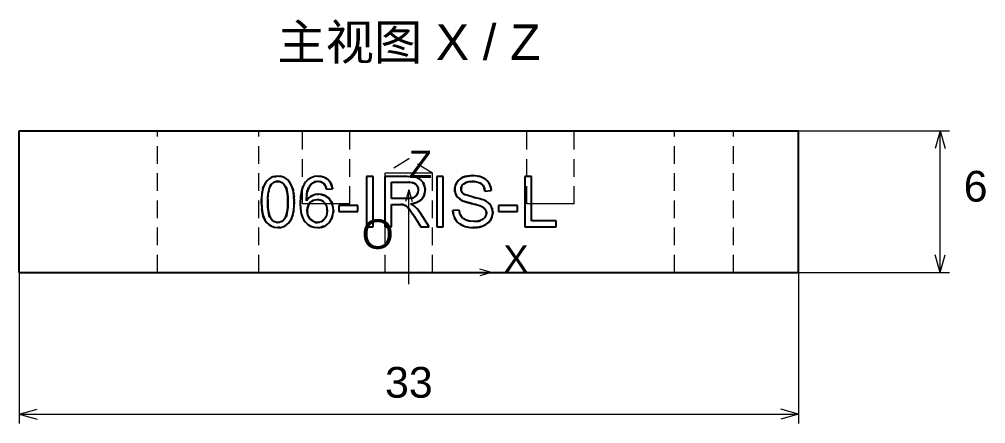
# Paper-space layout '01_三视图' of a CAD drawing. Header units: millimetres. Extents: x 8 to 452, y 8 to 289.
# Drawn here: x 128 to 209.9, y 171.2 to 205.4 of the extents above; entities that cross this region are included whole.
import ezdxf
from ezdxf.enums import TextEntityAlignment as Align

# ---------------------------------------------------------------- set-up
doc = ezdxf.new("R2010")
doc.units = ezdxf.units.MM
doc.linetypes.add('WP_HIDDEN', pattern=[2.3, 1.5, -0.8])
for name, color, linetype, lineweight in [('ANNOTATIONS', 7, 'CONTINUOUS', 18), ('HIDDEN', 7, 'WP_HIDDEN', 13), ('VISIBLE', 7, 'CONTINUOUS', 25)]:
    doc.layers.add(name, color=color, linetype=linetype, lineweight=lineweight)
doc.styles.add('CJK', font='Arial Unicode.ttf')

psp = doc.layouts.new('01_三视图')

# ---------------------------------------------------------------- linework, layer by layer
at = {"layer": 'ANNOTATIONS'}
for p, q in [((194, 196), (206.8, 196)), ((206, 196), (205.58, 194.5)), ((206, 184), (206, 196)), ((206, 196), (206.42, 194.5)), ((161, 191), (160.72, 190)), ((161, 184), (161, 191)), ((161, 191), (161.28, 190)), ((206, 184), (205.58, 185.5)), ((206, 184), (206.42, 185.5)), ((161, 183), (161, 185)), ((168, 184), (167, 184.28)), ((128, 184), (128, 171.2)), ((160, 184), (162, 184)), ((161, 184), (168, 184)), ((168, 184), (167, 183.72)), ((194, 184), (194, 171.2)), ((194, 184), (206.8, 184)), ((128, 172), (129.5, 172.42)), ((128, 172), (194, 172)), ((128, 172), (129.5, 171.58)), ((194, 172), (192.5, 172.42)), ((194, 172), (192.5, 171.58))]:
    psp.add_line(p, q, dxfattribs=at)
at = {"layer": 'HIDDEN'}
for points in [[(148.3, 196), (148.192, 196), (147.874, 196), (147.362, 196), (146.681, 196), (145.866, 196), (144.957, 196), (144, 196), (143.043, 196), (142.134, 196), (141.319, 196), (140.638, 196), (140.126, 196), (139.808, 196), (139.7, 196)], [(139.7, 184), (139.7, 196)], [(148.3, 184), (148.3, 196)], [(156.01, 196), (155.96, 196), (155.811, 196), (155.571, 196), (155.253, 196), (154.872, 196), (154.447, 196), (154, 196), (153.553, 196), (153.128, 196), (152.747, 196), (152.429, 196), (152.189, 196), (152.04, 196), (151.99, 196)], [(151.99, 189.8), (151.99, 196)], [(156.01, 189.8), (156.01, 196)], [(175.01, 196), (174.96, 196), (174.811, 196), (174.571, 196), (174.253, 196), (173.872, 196), (173.447, 196), (173, 196), (172.553, 196), (172.128, 196), (171.747, 196), (171.429, 196), (171.189, 196), (171.04, 196), (170.99, 196)], [(170.99, 189.8), (170.99, 196)], [(175.01, 189.8), (175.01, 196)], [(188.5, 196), (188.437, 196), (188.252, 196), (187.955, 196), (187.559, 196), (187.085, 196), (186.556, 196), (186, 196), (185.444, 196), (184.915, 196), (184.441, 196), (184.045, 196), (183.748, 196), (183.563, 196), (183.5, 196)], [(183.5, 184), (183.5, 196)], [(188.5, 184), (188.5, 196)], [(161, 193.608), (158.99, 192.4)], [(163.01, 192.4), (161, 193.608)], [(163.01, 192.4), (162.96, 192.4), (162.811, 192.4), (162.571, 192.4), (162.253, 192.4), (161.872, 192.4), (161.447, 192.4), (161, 192.4), (160.553, 192.4), (160.128, 192.4), (159.747, 192.4), (159.429, 192.4), (159.189, 192.4), (159.04, 192.4), (158.99, 192.4)], [(158.99, 184), (158.99, 192.4)], [(163.01, 184), (163.01, 192.4)], [(148.697, 191.27), (148.846, 191.572)], [(148.855, 191.586), (148.981, 191.754), (149.128, 191.895)], [(149.128, 191.895), (149.351, 192.035), (149.611, 192.118)], [(149.736, 191.696), (149.535, 191.617), (149.367, 191.471)], [(149.72, 192.135), (149.761, 192.139)], [(149.818, 192.143), (149.898, 192.145)], [(149.898, 192.145), (149.992, 192.142)], [(150.005, 192.141), (150.063, 192.136)], [(150.455, 191.431), (150.267, 191.603), (150.162, 191.659), (150.051, 191.695)], [(150.063, 192.136), (150.293, 192.091), (150.499, 192.007)], [(150.499, 192.007), (150.631, 191.925)], [(150.661, 191.902), (150.807, 191.766)], [(150.926, 191.609), (151.088, 191.292)], [(151.794, 189.864), (151.822, 190.438), (151.908, 190.929), (151.972, 191.142), (152.05, 191.335), (152.143, 191.507), (152.249, 191.657)], [(152.249, 191.657), (152.465, 191.871), (152.716, 192.023), (153.001, 192.114), (153.32, 192.145)], [(152.981, 191.653), (152.85, 191.576)], [(153.288, 191.715), (153.078, 191.688)], [(153.446, 191.7), (153.288, 191.715)], [(153.401, 192.143), (153.464, 192.139)], [(153.623, 192.116), (153.655, 192.109)], [(153.681, 192.103), (153.867, 192.039)], [(153.811, 191.492), (153.691, 191.595)], [(154.366, 191.591), (154.388, 191.551)], [(160.861, 192.127), (160.97, 192.126)], [(160.964, 191.656), (160.884, 191.657)], [(161.008, 192.125), (161.269, 192.109)], [(161.279, 191.613), (161.042, 191.651)], [(161.576, 191.463), (161.431, 191.558)], [(161.514, 192.073), (161.726, 192.013)], [(161.913, 191.915), (161.988, 191.858)], [(162.061, 191.788), (162.08, 191.768)], [(165.239, 191.834), (165.451, 191.984)], [(165.501, 192.011), (165.597, 192.055)], [(165.805, 191.605), (165.657, 191.516)], [(166.036, 191.673), (165.854, 191.624)], [(166.401, 191.704), (166.196, 191.695)], [(167.143, 191.498), (167.022, 191.578), (166.878, 191.638), (166.711, 191.679), (166.522, 191.7)], [(166.539, 192.195), (166.809, 192.164)], [(166.865, 192.154), (167.213, 192.048)], [(167.213, 192.048), (167.286, 192.014)], [(167.362, 191.974), (167.6, 191.8)], [(167.603, 191.797), (167.768, 191.599)], [(167.768, 191.599), (167.894, 191.353)], [(148.515, 190.197), (148.569, 190.784)], [(148.578, 190.837), (148.641, 191.106)], [(149.109, 190.818), (149.072, 190.536), (149.052, 190.213)], [(149.244, 191.279), (149.178, 191.109), (149.126, 190.905)], [(151.088, 191.292), (151.146, 191.131)], [(151.209, 190.894), (151.242, 190.706)], [(152.372, 190.743), (152.344, 190.566)], [(152.389, 190.82), (152.373, 190.746)], [(152.755, 191.497), (152.748, 191.49)], [(153.975, 191.171), (153.864, 191.423)], [(154.008, 191.045), (153.989, 191.122)], [(161.682, 191.345), (161.576, 191.463)], [(161.749, 191.221), (161.706, 191.308)], [(161.76, 190.747), (161.795, 190.966)], [(161.795, 190.966), (161.764, 191.179)], [(162.262, 191.489), (162.291, 191.422)], [(162.316, 191.353), (162.353, 191.211)], [(162.376, 190.966), (162.365, 190.8), (162.333, 190.643)], [(164.888, 191.155), (164.917, 191.306), (164.967, 191.452)], [(164.976, 190.595), (164.901, 190.816)], [(165.526, 191.381), (165.446, 191.222)], [(165.657, 191.516), (165.526, 191.381)], [(167.386, 191.135), (167.287, 191.338), (167.143, 191.498)], [(167.901, 191.333), (167.914, 191.296)], [(167.939, 191.207), (167.947, 191.174)], [(151.25, 190.646), (151.268, 190.473)], [(151.273, 190.393), (151.275, 190.372)], [(151.275, 190.372), (151.282, 190.2)], [(151.285, 190.082), (151.286, 189.971)], [(152.313, 190.067), (152.357, 190.131)], [(152.331, 190.45), (152.315, 190.167)], [(152.39, 190.173), (152.522, 190.316), (152.669, 190.432)], [(153.242, 190.171), (153.072, 190.155), (152.915, 190.108), (152.771, 190.028), (152.641, 189.917)], [(152.959, 190.571), (153.111, 190.61)], [(153.15, 190.617), (153.189, 190.623)], [(153.346, 190.633), (153.507, 190.623)], [(153.598, 190.094), (153.521, 190.126)], [(153.834, 189.917), (153.716, 190.024)], [(154.065, 189.34), (154.04, 189.511), (153.993, 189.664), (153.924, 189.799), (153.834, 189.917)], [(154.178, 190.305), (154.236, 190.248)], [(160.892, 190.253), (161.262, 190.302)], [(161.425, 190.361), (161.505, 190.406)], [(165.242, 190.26), (165.124, 190.373), (165.03, 190.498)], [(165.312, 190.207), (165.251, 190.253)], [(165.678, 190.017), (165.484, 190.102)], [(165.806, 190.567), (166.075, 190.476), (166.438, 190.385)], [(166.679, 190.328), (167.121, 190.208)], [(167.17, 190.192), (167.379, 190.113)], [(167.379, 190.113), (167.557, 190.02), (167.709, 189.914)], [(148.541, 189.378), (148.513, 189.802)], [(151.217, 189.1), (151.157, 188.842)], [(151.265, 189.464), (151.233, 189.19)], [(151.283, 189.779), (151.265, 189.464)], [(152.206, 188.28), (152.109, 188.41), (152.025, 188.559), (151.897, 188.916), (151.819, 189.351), (151.794, 189.864)], [(156.01, 189.8), (155.96, 189.8), (155.811, 189.8), (155.571, 189.8), (155.253, 189.8), (154.872, 189.8), (154.447, 189.8), (154, 189.8), (153.553, 189.8), (153.128, 189.8), (152.747, 189.8), (152.429, 189.8), (152.189, 189.8), (152.04, 189.8), (151.99, 189.8)], [(153.831, 188.497), (153.935, 188.642), (154.01, 188.811), (154.054, 189.005), (154.069, 189.222)], [(154.527, 189.764), (154.584, 189.521), (154.603, 189.254)], [(160.331, 189.759), (160.19, 189.762)], [(160.373, 189.757), (160.365, 189.758)], [(160.428, 189.753), (160.42, 189.754)], [(160.504, 189.742), (160.445, 189.751)], [(160.556, 189.727), (160.504, 189.742)], [(160.691, 189.669), (160.59, 189.715)], [(160.89, 189.522), (160.761, 189.628)], [(160.944, 189.466), (160.89, 189.522)], [(161.342, 188.927), (161.145, 189.213)], [(161.257, 189.821), (161.177, 189.808)], [(161.339, 189.723), (161.347, 189.718)], [(161.363, 189.708), (161.406, 189.681)], [(161.415, 189.675), (161.415, 189.675)], [(161.439, 189.658), (161.452, 189.649)], [(161.517, 189.597), (161.695, 189.414)], [(161.744, 189.357), (161.779, 189.314)], [(161.779, 189.314), (161.795, 189.295)], [(165.249, 189.286), (165.275, 189.13)], [(166.583, 189.768), (166.412, 189.81)], [(167.004, 189.65), (166.693, 189.739)], [(167.172, 189.582), (167.063, 189.628)], [(167.303, 189.508), (167.264, 189.533)], [(167.393, 189.436), (167.385, 189.443)], [(167.514, 189.266), (167.446, 189.377)], [(167.557, 189.108), (167.548, 189.16)], [(167.733, 189.894), (167.928, 189.679)], [(167.928, 189.679), (168.044, 189.448)], [(168.066, 189.38), (168.093, 189.247)], [(175.01, 189.8), (174.96, 189.8), (174.811, 189.8), (174.571, 189.8), (174.253, 189.8), (173.872, 189.8), (173.447, 189.8), (173, 189.8), (172.553, 189.8), (172.128, 189.8), (171.747, 189.8), (171.429, 189.8), (171.189, 189.8), (171.04, 189.8), (170.99, 189.8)], [(148.932, 188.241), (148.883, 188.308)], [(149.342, 188.513), (149.528, 188.341), (149.631, 188.284), (149.74, 188.248)], [(150.057, 188.248), (150.166, 188.284), (150.269, 188.341), (150.455, 188.514)], [(151.132, 188.762), (151.067, 188.593)], [(153.271, 187.8), (152.96, 187.83), (152.678, 187.92), (152.427, 188.07), (152.206, 188.28)], [(152.407, 189.078), (152.445, 188.904), (152.509, 188.735)], [(152.546, 188.663), (152.661, 188.501)], [(152.9, 188.319), (152.994, 188.278)], [(153.421, 188.246), (153.575, 188.299), (153.717, 188.388)], [(154.378, 188.413), (154.19, 188.169), (153.956, 187.983)], [(154.43, 188.51), (154.378, 188.413)], [(154.515, 188.711), (154.493, 188.65)], [(154.59, 189.039), (154.526, 188.742)], [(161.453, 188.758), (161.409, 188.825)], [(164.86, 188.635), (164.795, 188.795), (164.749, 188.964)], [(164.871, 188.614), (164.867, 188.622)], [(165.095, 188.293), (165.055, 188.337)], [(165.293, 189.056), (165.319, 188.975)], [(165.323, 188.965), (165.326, 188.955)], [(165.329, 188.947), (165.343, 188.914)], [(165.533, 188.635), (165.563, 188.607)], [(165.579, 188.595), (165.593, 188.583)], [(165.593, 188.583), (165.604, 188.575)], [(165.631, 188.554), (165.853, 188.431)], [(166.177, 188.334), (166.506, 188.305)], [(166.506, 188.305), (166.795, 188.327)], [(166.823, 188.331), (166.852, 188.337)], [(166.898, 188.347), (166.915, 188.351)], [(167.075, 188.401), (167.269, 188.5)], [(167.287, 188.513), (167.294, 188.517)], [(167.485, 188.731), (167.51, 188.78)], [(167.531, 188.835), (167.562, 189.028)], [(168.081, 188.842), (168.026, 188.656)], [(168.097, 188.94), (168.086, 188.865)], [(149.898, 187.8), (149.607, 187.828), (149.349, 187.91), (149.124, 188.048), (148.932, 188.241)], [(150.135, 187.818), (150.07, 187.809)], [(150.542, 187.96), (150.35, 187.871), (150.135, 187.818)], [(150.865, 188.249), (150.672, 188.051)], [(153.562, 187.829), (153.271, 187.8)], [(153.956, 187.983), (153.832, 187.917)], [(165.348, 188.083), (165.229, 188.168)], [(165.966, 187.848), (165.755, 187.899), (165.564, 187.968)], [(166.438, 187.801), (166.012, 187.84)], [(166.643, 187.803), (166.532, 187.8)], [(166.947, 187.838), (166.947, 187.838)], [(167.352, 187.967), (167.16, 187.893)], [(167.638, 188.138), (167.482, 188.034)], [(148.3, 184), (148.192, 184), (147.874, 184), (147.362, 184), (146.681, 184), (145.866, 184), (144.957, 184), (144, 184), (143.043, 184), (142.134, 184), (141.319, 184), (140.638, 184), (140.126, 184), (139.808, 184), (139.7, 184)], [(163.01, 184), (162.96, 184), (162.811, 184), (162.571, 184), (162.253, 184), (161.872, 184), (161.447, 184), (161, 184), (160.553, 184), (160.128, 184), (159.747, 184), (159.429, 184), (159.189, 184), (159.04, 184), (158.99, 184)], [(188.5, 184), (188.437, 184), (188.252, 184), (187.955, 184), (187.559, 184), (187.085, 184), (186.556, 184), (186, 184), (185.444, 184), (184.915, 184), (184.441, 184), (184.045, 184), (183.748, 184), (183.563, 184), (183.5, 184)]]:
    psp.add_lwpolyline(points, dxfattribs=at)
at = {"layer": 'VISIBLE'}
for points in [[(128, 184), (128, 196)], [(128, 196), (194, 196)], [(194, 184), (194, 196)], [(149.128, 191.895), (148.983, 191.756), (148.857, 191.59), (148.752, 191.4), (148.666, 191.186)], [(148.846, 191.572), (148.855, 191.586)], [(149.898, 192.145), (149.679, 192.13), (149.476, 192.083), (149.292, 192.005), (149.128, 191.895)], [(149.318, 191.408), (149.434, 191.54), (149.569, 191.636), (149.722, 191.693), (149.893, 191.712)], [(149.611, 192.118), (149.72, 192.135)], [(149.893, 191.712), (149.736, 191.696)], [(149.761, 192.139), (149.818, 192.143)], [(150.051, 191.695), (149.893, 191.712)], [(149.893, 191.712), (150.069, 191.691), (150.23, 191.625), (150.375, 191.517), (150.504, 191.367)], [(150.499, 192.007), (150.219, 192.111), (149.898, 192.145)], [(149.992, 192.142), (150.005, 192.141)], [(150.063, 192.136), (150.063, 192.136)], [(150.926, 191.609), (150.735, 191.838), (150.499, 192.007)], [(150.631, 191.925), (150.661, 191.902)], [(150.807, 191.766), (150.926, 191.609)], [(151.19, 190.977), (151.077, 191.319), (150.926, 191.609)], [(152.249, 191.657), (152.132, 191.489), (152.034, 191.3), (151.955, 191.092), (151.893, 190.869), (151.817, 190.385), (151.794, 189.864)], [(153.32, 192.145), (153.005, 192.115), (152.719, 192.024), (152.466, 191.871), (152.249, 191.657)], [(152.461, 191.051), (152.538, 191.212), (152.629, 191.353), (152.733, 191.475), (152.85, 191.576)], [(152.85, 191.576), (152.755, 191.497)], [(152.85, 191.576), (153.054, 191.681), (153.288, 191.715)], [(153.078, 191.688), (152.981, 191.653)], [(153.288, 191.715), (153.437, 191.701), (153.574, 191.659), (153.699, 191.589), (153.811, 191.492)], [(154.143, 191.863), (153.97, 191.987), (153.774, 192.075), (153.557, 192.128), (153.32, 192.145)], [(153.32, 192.145), (153.401, 192.143)], [(153.691, 191.595), (153.574, 191.66), (153.446, 191.7)], [(153.464, 192.139), (153.623, 192.116)], [(153.655, 192.109), (153.681, 192.103)], [(153.867, 192.039), (154.012, 191.962), (154.143, 191.863)], [(154.528, 191.085), (154.481, 191.317), (154.401, 191.525), (154.288, 191.708), (154.143, 191.863)], [(154.143, 191.863), (154.266, 191.737), (154.366, 191.591)], [(157.41, 192.127), (157.41, 187.873)], [(157.973, 192.127), (157.41, 192.127)], [(157.973, 187.873), (157.973, 192.127)], [(158.974, 192.127), (158.974, 187.873)], [(160.861, 192.127), (158.974, 192.127)], [(159.537, 190.25), (159.537, 191.657)], [(159.537, 191.657), (160.884, 191.657)], [(161.726, 192.013), (161.554, 192.064), (161.351, 192.1), (160.861, 192.127)], [(160.884, 191.657), (161.099, 191.646), (161.288, 191.61), (161.448, 191.549), (161.576, 191.463)], [(161.042, 191.651), (160.964, 191.656)], [(160.97, 192.126), (161.008, 192.125)], [(161.269, 192.109), (161.514, 192.073)], [(161.431, 191.558), (161.279, 191.613)], [(162.199, 191.608), (162.103, 191.742), (161.992, 191.854), (161.866, 191.944), (161.726, 192.013)], [(161.726, 192.013), (161.913, 191.915)], [(161.988, 191.858), (162.061, 191.788)], [(162.08, 191.768), (162.199, 191.608)], [(162.376, 190.966), (162.365, 191.138), (162.332, 191.302), (162.276, 191.459), (162.199, 191.608)], [(162.199, 191.608), (162.262, 191.489)], [(163.354, 192.127), (163.354, 187.873)], [(163.917, 192.127), (163.354, 192.127)], [(163.917, 187.873), (163.917, 192.127)], [(165.063, 191.63), (164.983, 191.487), (164.926, 191.339), (164.892, 191.186), (164.88, 191.027)], [(164.967, 191.452), (165.063, 191.63)], [(165.597, 192.055), (165.433, 191.974), (165.289, 191.877), (165.166, 191.762), (165.063, 191.63)], [(165.063, 191.63), (165.239, 191.834)], [(165.451, 191.984), (165.501, 192.011)], [(166.378, 192.2), (165.97, 192.164), (165.779, 192.119), (165.597, 192.055)], [(165.597, 192.055), (165.778, 192.118), (165.968, 192.164), (166.378, 192.2)], [(165.657, 191.516), (165.795, 191.6), (165.967, 191.659), (166.17, 191.693), (166.401, 191.704)], [(165.854, 191.624), (165.805, 191.605)], [(166.196, 191.695), (166.036, 191.673)], [(167.213, 192.048), (167.023, 192.115), (166.82, 192.162), (166.378, 192.2)], [(166.378, 192.2), (166.539, 192.195)], [(166.401, 191.704), (166.626, 191.691), (166.827, 191.654), (166.999, 191.589), (167.143, 191.498)], [(166.522, 191.7), (166.401, 191.704)], [(166.809, 192.164), (166.865, 192.154)], [(167.768, 191.599), (167.66, 191.739), (167.531, 191.86), (167.382, 191.963), (167.213, 192.048)], [(167.286, 192.014), (167.362, 191.974)], [(167.6, 191.8), (167.603, 191.797)], [(167.977, 190.929), (167.959, 191.11), (167.918, 191.283), (167.854, 191.446), (167.768, 191.599)], [(170.83, 192.127), (170.83, 187.873)], [(171.393, 192.127), (170.83, 192.127)], [(171.393, 188.375), (171.393, 192.127)], [(148.666, 191.186), (148.596, 190.925), (148.548, 190.634), (148.52, 190.314), (148.511, 189.971)], [(148.569, 190.784), (148.578, 190.837)], [(148.641, 191.106), (148.666, 191.186)], [(148.666, 191.186), (148.697, 191.27)], [(149.048, 189.971), (149.062, 190.407), (149.106, 190.803), (149.19, 191.143), (149.248, 191.286), (149.318, 191.408)], [(149.126, 190.905), (149.109, 190.818)], [(149.318, 191.408), (149.244, 191.279)], [(149.367, 191.471), (149.318, 191.408)], [(150.504, 191.367), (150.455, 191.431)], [(150.749, 189.971), (150.733, 190.452), (150.688, 190.845), (150.611, 191.15), (150.504, 191.367)], [(150.504, 191.367), (150.568, 191.256), (150.621, 191.121), (150.696, 190.792), (150.737, 190.403), (150.749, 189.971)], [(151.088, 191.292), (151.088, 191.292)], [(151.146, 191.131), (151.19, 190.977)], [(151.286, 189.971), (151.263, 190.526), (151.19, 190.977)], [(151.19, 190.977), (151.209, 190.894)], [(152.313, 190.067), (152.351, 190.619), (152.397, 190.852), (152.461, 191.051)], [(152.373, 190.746), (152.372, 190.743)], [(152.461, 191.051), (152.389, 190.82)], [(152.748, 191.49), (152.589, 191.296), (152.461, 191.051)], [(153.811, 191.492), (153.925, 191.309), (154.008, 191.045)], [(153.864, 191.423), (153.811, 191.492)], [(153.989, 191.122), (153.975, 191.171)], [(154.008, 191.045), (154.528, 191.085)], [(154.388, 191.551), (154.476, 191.333), (154.528, 191.085)], [(161.576, 191.463), (161.672, 191.359), (161.741, 191.241), (161.782, 191.11), (161.795, 190.966)], [(161.706, 191.308), (161.682, 191.345)], [(161.795, 190.966), (161.767, 190.768), (161.682, 190.585)], [(161.682, 190.585), (161.76, 190.747)], [(161.764, 191.179), (161.749, 191.221)], [(162.083, 190.203), (162.211, 190.367), (162.303, 190.55), (162.358, 190.75), (162.376, 190.966)], [(162.291, 191.422), (162.316, 191.353)], [(162.353, 191.211), (162.376, 190.966)], [(164.88, 191.027), (164.888, 191.155)], [(164.88, 191.027), (164.918, 190.749), (165.03, 190.498)], [(164.901, 190.816), (164.88, 191.027)], [(165.423, 191.065), (165.438, 191.193), (165.482, 191.311), (165.555, 191.419), (165.657, 191.516)], [(165.446, 191.222), (165.423, 191.065)], [(165.589, 190.688), (165.516, 190.767), (165.465, 190.856), (165.434, 190.956), (165.423, 191.065)], [(165.423, 191.065), (165.434, 190.956), (165.465, 190.856), (165.516, 190.767), (165.589, 190.688)], [(165.526, 191.381), (165.526, 191.381)], [(167.143, 191.498), (167.256, 191.381), (167.343, 191.24), (167.403, 191.075), (167.437, 190.888)], [(167.437, 190.888), (167.386, 191.135)], [(167.437, 190.888), (167.977, 190.929)], [(167.894, 191.353), (167.901, 191.333)], [(167.914, 191.296), (167.939, 191.207)], [(167.947, 191.174), (167.977, 190.929)], [(148.511, 189.971), (148.515, 190.197)], [(148.511, 189.971), (148.532, 189.466), (148.603, 188.998), (148.66, 188.782), (148.733, 188.583), (148.823, 188.401), (148.932, 188.241)], [(148.513, 189.802), (148.511, 189.971)], [(149.052, 190.213), (149.048, 189.971)], [(149.048, 189.971), (149.063, 189.491), (149.109, 189.098), (149.186, 188.794), (149.293, 188.576)], [(149.293, 188.576), (149.229, 188.688), (149.176, 188.823), (149.101, 189.151), (149.06, 189.54), (149.048, 189.971)], [(150.504, 188.578), (150.611, 188.796), (150.688, 189.1), (150.733, 189.492), (150.749, 189.971)], [(150.749, 189.971), (150.737, 189.541), (150.696, 189.153), (150.621, 188.825), (150.568, 188.69), (150.504, 188.578)], [(151.132, 188.762), (151.202, 189.022), (151.25, 189.312), (151.277, 189.63), (151.286, 189.971)], [(151.242, 190.706), (151.25, 190.646)], [(151.268, 190.473), (151.273, 190.393)], [(151.275, 190.372), (151.275, 190.372)], [(151.282, 190.2), (151.285, 190.082)], [(151.286, 189.971), (151.283, 189.779)], [(152.775, 190.493), (152.643, 190.414), (152.522, 190.316), (152.313, 190.067)], [(152.315, 190.167), (152.313, 190.067)], [(152.344, 190.566), (152.331, 190.45)], [(152.357, 190.131), (152.39, 190.173)], [(152.641, 189.917), (152.533, 189.78), (152.456, 189.624), (152.41, 189.447), (152.394, 189.251)], [(152.394, 189.251), (152.41, 189.446), (152.456, 189.622), (152.533, 189.78), (152.641, 189.917)], [(152.641, 189.917), (152.771, 190.028), (152.915, 190.108), (153.072, 190.155), (153.242, 190.171)], [(152.669, 190.432), (152.775, 190.493)], [(153.346, 190.633), (153.054, 190.598), (152.775, 190.493)], [(152.775, 190.493), (152.959, 190.571)], [(153.111, 190.61), (153.15, 190.617)], [(153.189, 190.623), (153.346, 190.633)], [(153.521, 190.126), (153.387, 190.16), (153.242, 190.171)], [(153.242, 190.171), (153.412, 190.155), (153.568, 190.108), (153.709, 190.028), (153.834, 189.917)], [(154.236, 190.248), (154.044, 190.416), (153.83, 190.536), (153.597, 190.609), (153.346, 190.633)], [(153.507, 190.623), (153.692, 190.586), (153.866, 190.521), (154.028, 190.427), (154.178, 190.305)], [(153.716, 190.024), (153.598, 190.094)], [(153.834, 189.917), (153.938, 189.777), (154.011, 189.614), (154.055, 189.428), (154.069, 189.222)], [(154.603, 189.254), (154.581, 189.54), (154.513, 189.803), (154.398, 190.04), (154.236, 190.248)], [(154.236, 190.248), (154.408, 190.023), (154.527, 189.764)], [(160.747, 190.25), (159.537, 190.25)], [(161.351, 190.329), (161.088, 190.269), (160.747, 190.25)], [(160.747, 190.25), (160.892, 190.253)], [(161.177, 189.808), (161.455, 189.862), (161.701, 189.945), (161.911, 190.059), (162.083, 190.203)], [(162.083, 190.203), (161.928, 190.071), (161.739, 189.963), (161.516, 189.879), (161.257, 189.821)], [(161.262, 190.302), (161.351, 190.329)], [(161.682, 190.585), (161.543, 190.433), (161.351, 190.329)], [(161.351, 190.329), (161.425, 190.361)], [(161.505, 190.406), (161.603, 190.487), (161.682, 190.585)], [(162.333, 190.643), (162.236, 190.409), (162.083, 190.203)], [(165.03, 190.498), (164.976, 190.595)], [(165.03, 190.498), (165.115, 190.384), (165.219, 190.28), (165.484, 190.102)], [(165.251, 190.253), (165.242, 190.26)], [(165.484, 190.102), (165.312, 190.207)], [(165.484, 190.102), (165.82, 189.969), (166.306, 189.836)], [(166.438, 190.385), (165.902, 190.531), (165.712, 190.609), (165.589, 190.688)], [(165.589, 190.688), (165.676, 190.628), (165.806, 190.567)], [(166.306, 189.836), (165.678, 190.017)], [(167.379, 190.113), (166.996, 190.245), (166.438, 190.385)], [(166.438, 190.385), (166.679, 190.328)], [(167.121, 190.208), (167.17, 190.192)], [(167.928, 189.679), (167.826, 189.806), (167.7, 189.921), (167.551, 190.023), (167.379, 190.113)], [(148.883, 188.308), (148.762, 188.519), (148.664, 188.768), (148.591, 189.054), (148.541, 189.378)], [(151.233, 189.19), (151.217, 189.1)], [(151.265, 189.464), (151.265, 189.464)], [(151.794, 189.864), (151.815, 189.395), (151.885, 188.964), (152.012, 188.587), (152.101, 188.424), (152.206, 188.28)], [(152.394, 189.251), (152.407, 189.078)], [(152.509, 188.735), (152.423, 188.987), (152.394, 189.251)], [(154.069, 189.222), (154.055, 189.008), (154.011, 188.815), (153.936, 188.644), (153.831, 188.497)], [(154.069, 189.222), (154.065, 189.34)], [(154.43, 188.51), (154.506, 188.685), (154.56, 188.868), (154.592, 189.058), (154.603, 189.254)], [(154.603, 189.254), (154.59, 189.039)], [(155.065, 189.675), (155.065, 189.15)], [(156.67, 189.675), (155.065, 189.675)], [(155.065, 189.15), (156.67, 189.15)], [(156.67, 189.15), (156.67, 189.675)], [(159.537, 187.873), (159.537, 189.762)], [(159.537, 189.762), (160.19, 189.762)], [(160.19, 189.762), (160.504, 189.742)], [(160.365, 189.758), (160.331, 189.759)], [(160.42, 189.754), (160.373, 189.757)], [(160.445, 189.751), (160.428, 189.753)], [(160.504, 189.742), (160.633, 189.697), (160.761, 189.628)], [(160.59, 189.715), (160.556, 189.727)], [(160.761, 189.628), (160.691, 189.669)], [(160.761, 189.628), (160.896, 189.516), (161.046, 189.344)], [(160.89, 189.522), (160.89, 189.522)], [(161.046, 189.344), (160.944, 189.466)], [(161.046, 189.344), (161.453, 188.758)], [(161.145, 189.213), (161.046, 189.344)], [(161.517, 189.597), (161.373, 189.702), (161.177, 189.808)], [(161.177, 189.808), (161.339, 189.723)], [(161.347, 189.718), (161.363, 189.708)], [(161.406, 189.681), (161.415, 189.675)], [(161.415, 189.675), (161.439, 189.658)], [(161.452, 189.649), (161.517, 189.597)], [(161.984, 189.031), (161.758, 189.34), (161.517, 189.597)], [(161.695, 189.414), (161.744, 189.357)], [(161.779, 189.314), (161.779, 189.314)], [(161.795, 189.295), (161.984, 189.031)], [(165.249, 189.286), (164.718, 189.24)], [(164.718, 189.24), (164.737, 189.033), (164.782, 188.836), (164.854, 188.65), (164.952, 188.475)], [(164.749, 188.964), (164.718, 189.24)], [(165.425, 188.762), (165.311, 188.997), (165.249, 189.286)], [(165.275, 189.13), (165.293, 189.056)], [(166.306, 189.836), (166.775, 189.717), (167.063, 189.628)], [(166.412, 189.81), (166.306, 189.836)], [(166.693, 189.739), (166.583, 189.768)], [(167.063, 189.628), (167.004, 189.65)], [(167.063, 189.628), (167.291, 189.516), (167.446, 189.377)], [(167.264, 189.533), (167.172, 189.582)], [(167.385, 189.443), (167.303, 189.508)], [(167.446, 189.377), (167.393, 189.436)], [(167.446, 189.377), (167.533, 189.215), (167.562, 189.028)], [(167.548, 189.16), (167.514, 189.266)], [(167.562, 189.028), (167.557, 189.108)], [(167.709, 189.914), (167.733, 189.894)], [(168.105, 189.074), (168.094, 189.24), (168.061, 189.396), (168.006, 189.543), (167.928, 189.679)], [(168.044, 189.448), (168.066, 189.38)], [(168.093, 189.247), (168.105, 189.074)], [(168.604, 189.675), (168.604, 189.15)], [(170.209, 189.675), (168.604, 189.675)], [(168.604, 189.15), (170.209, 189.15)], [(170.209, 189.15), (170.209, 189.675)], [(149.293, 188.576), (149.342, 188.513)], [(149.898, 188.23), (149.725, 188.251), (149.565, 188.317), (149.421, 188.426), (149.293, 188.576)], [(150.504, 188.578), (150.375, 188.427), (150.231, 188.318), (150.072, 188.252), (149.898, 188.23)], [(150.455, 188.514), (150.504, 188.578)], [(150.672, 188.051), (150.817, 188.191), (150.942, 188.357), (151.047, 188.548), (151.132, 188.762)], [(151.067, 188.593), (150.974, 188.41), (150.865, 188.249)], [(151.157, 188.842), (151.132, 188.762)], [(152.206, 188.28), (152.426, 188.071), (152.679, 187.92), (152.963, 187.829), (153.271, 187.8)], [(152.509, 188.735), (152.546, 188.663)], [(152.83, 188.359), (152.646, 188.518), (152.509, 188.735)], [(152.661, 188.501), (152.83, 188.359)], [(152.83, 188.359), (152.9, 188.319)], [(153.262, 188.23), (153.041, 188.262), (152.83, 188.359)], [(153.831, 188.497), (153.707, 188.38), (153.571, 188.297), (153.422, 188.246), (153.262, 188.23)], [(153.717, 188.388), (153.831, 188.497)], [(153.956, 187.983), (154.099, 188.085), (154.226, 188.207), (154.337, 188.349), (154.43, 188.51)], [(154.378, 188.413), (154.378, 188.413)], [(154.493, 188.65), (154.43, 188.51)], [(154.526, 188.742), (154.515, 188.711)], [(161.409, 188.825), (161.342, 188.927)], [(161.453, 188.758), (162.016, 187.873)], [(162.724, 187.873), (161.984, 189.031)], [(164.867, 188.622), (164.86, 188.635)], [(164.952, 188.475), (164.871, 188.614)], [(164.952, 188.475), (165.073, 188.316), (165.216, 188.179), (165.38, 188.063), (165.564, 187.968)], [(165.055, 188.337), (164.952, 188.475)], [(165.229, 188.168), (165.095, 188.293)], [(165.319, 188.975), (165.323, 188.965)], [(165.326, 188.955), (165.329, 188.947)], [(165.343, 188.914), (165.425, 188.762)], [(165.853, 188.431), (165.602, 188.576), (165.504, 188.664), (165.425, 188.762)], [(165.425, 188.762), (165.533, 188.635)], [(165.563, 188.607), (165.579, 188.595)], [(165.593, 188.583), (165.593, 188.583)], [(165.604, 188.575), (165.631, 188.554)], [(166.506, 188.305), (166.162, 188.336), (165.853, 188.431)], [(165.853, 188.431), (166.177, 188.334)], [(167.075, 188.401), (166.808, 188.329), (166.506, 188.305)], [(166.795, 188.327), (166.823, 188.331)], [(166.852, 188.337), (166.898, 188.347)], [(166.915, 188.351), (167.075, 188.401)], [(167.442, 188.663), (167.289, 188.514), (167.075, 188.401)], [(167.269, 188.5), (167.287, 188.513)], [(167.294, 188.517), (167.442, 188.663)], [(167.352, 187.967), (167.522, 188.058), (167.673, 188.166), (167.802, 188.292), (167.911, 188.434)], [(167.562, 189.028), (167.532, 188.838), (167.442, 188.663)], [(167.442, 188.663), (167.485, 188.731)], [(167.51, 188.78), (167.531, 188.835)], [(167.911, 188.434), (167.788, 188.276), (167.638, 188.138)], [(167.911, 188.434), (167.995, 188.586), (168.056, 188.744), (168.093, 188.907), (168.105, 189.074)], [(168.026, 188.656), (167.911, 188.434)], [(168.086, 188.865), (168.081, 188.842)], [(168.105, 189.074), (168.097, 188.94)], [(173.489, 188.375), (171.393, 188.375)], [(173.489, 187.873), (173.489, 188.375)], [(148.932, 188.241), (149.125, 188.048), (149.352, 187.909), (149.611, 187.827), (149.898, 187.8)], [(149.74, 188.248), (149.898, 188.23)], [(149.898, 188.23), (150.057, 188.248)], [(149.898, 187.8), (150.119, 187.815), (150.323, 187.862), (150.507, 187.941), (150.672, 188.051)], [(150.07, 187.809), (149.898, 187.8)], [(150.135, 187.818), (150.135, 187.818)], [(150.672, 188.051), (150.542, 187.96)], [(152.994, 188.278), (153.126, 188.242), (153.262, 188.23)], [(153.262, 188.23), (153.421, 188.246)], [(153.271, 187.8), (153.457, 187.811), (153.633, 187.845), (153.8, 187.903), (153.956, 187.983)], [(153.832, 187.917), (153.562, 187.829)], [(157.41, 187.873), (157.973, 187.873)], [(158.974, 187.873), (159.537, 187.873)], [(162.016, 187.873), (162.724, 187.873)], [(163.354, 187.873), (163.917, 187.873)], [(165.564, 187.968), (165.348, 188.083)], [(165.564, 187.968), (165.776, 187.893), (166.009, 187.841), (166.261, 187.81), (166.532, 187.8)], [(166.012, 187.84), (165.966, 187.848)], [(166.532, 187.8), (166.438, 187.801)], [(166.532, 187.8), (166.752, 187.81), (166.963, 187.841), (167.163, 187.893), (167.352, 187.967)], [(166.947, 187.838), (166.643, 187.803)], [(167.16, 187.893), (166.947, 187.838)], [(167.482, 188.034), (167.352, 187.967)], [(170.83, 187.873), (173.489, 187.873)], [(128, 184), (194, 184)]]:
    psp.add_lwpolyline(points, dxfattribs=at)

# ---------------------------------------------------------------- texts
at = {"layer": 'ANNOTATIONS', "style": 'CJK'}
for s, height, p in [('主视图 X / Z', 3, (161, 202)), ('33', 2.6, (161, 173.4))]:
    psp.add_text(s, height=height, dxfattribs=at).set_placement(p, align=Align.CENTER)
for s, height, p in [('Z', 2.3, (161, 192)), ('6', 2.6, (208, 190)), ('O', 2.5, (157, 186)), ('X', 2.3, (169, 184))]:
    psp.add_text(s, height=height, dxfattribs=at).set_placement(p)

doc.saveas('drawing.dxf')
